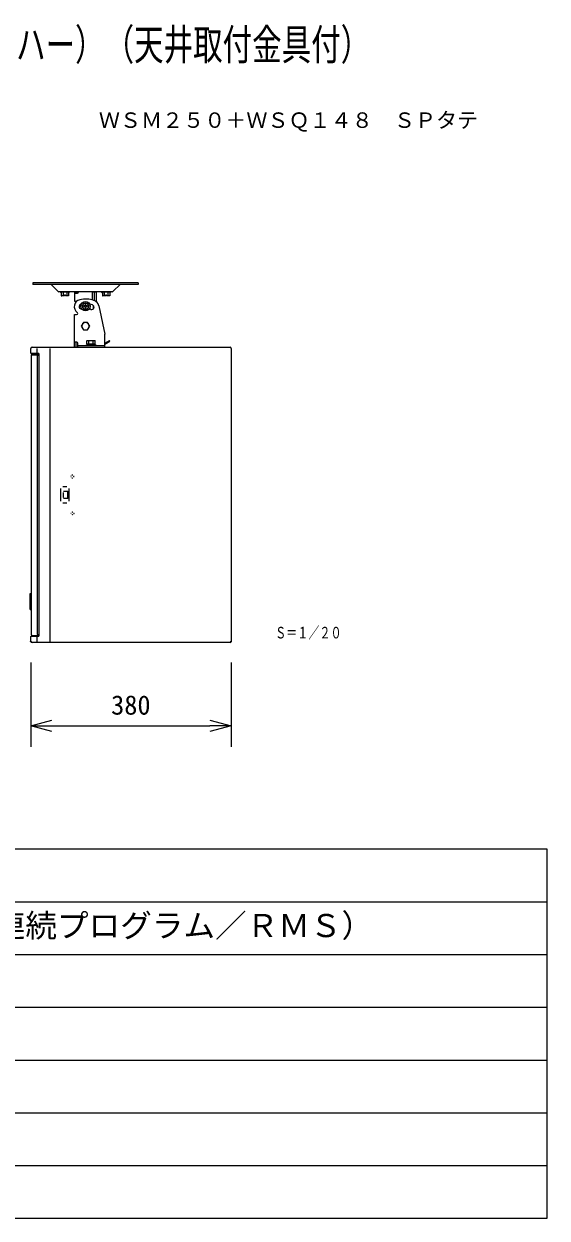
# Model space of a CAD drawing. Units: millimetres, scale not verified. Extents: x -62 to 63, y -57 to 57.
# Drawn here: x 12.9 to 62.5, y -56.5 to 56.8 of the extents above; entities that cross this region are included whole.
import ezdxf
from ezdxf.enums import TextEntityAlignment as Align

# ---------------------------------------------------------------- set-up
doc = ezdxf.new("R2010")
doc.units = ezdxf.units.MM
doc.header["$LTSCALE"] = 0.125
doc.header["$PDMODE"] = 32
doc.header["$PDSIZE"] = 0.0625
for name, color, linetype, lineweight in [('0-0_0', 7, 'Continuous', 25), ('0-1_WAKU', 1, 'Continuous', 18), ('0-4_GAIKEI', 1, 'Continuous', 18), ('0-5_SUNPO', 7, 'Continuous', 25)]:
    doc.layers.add(name, color=color, linetype=linetype, lineweight=lineweight)
for name, color, linetype in [('0-2_MOJI1', 7, 'Continuous'), ('0-3_TOUROKU', 7, 'Continuous'), ('0-6_DEFPOINTS', 7, 'Continuous')]:
    doc.layers.add(name, color=color, linetype=linetype)
doc.styles.add('ＭＳ ゴシック', font='')
doc.styles.get('ＭＳ ゴシック').set_extended_font_data('MS Gothic')

# ---------------------------------------------------------------- blocks, each defined once
blk = doc.blocks.new('_OPEN30')
at = {"layer": '0-0_0'}
blk.add_line((0, 0), (-1, 0), dxfattribs=at)
blk.add_lwpolyline([(-1, 0.26795), (0, 0), (-1, -0.26795)], dxfattribs=at)
blk = doc.blocks.new('D7')
at = {"layer": '0-5_SUNPO'}
for p, q in [((11.8415, 3.2093), (11.8415, -4.7907)), ((30.8415, 3.2093), (30.8415, -4.7907)), ((13.8415, -2.7907), (28.8415, -2.7907))]:
    blk.add_line(p, q, dxfattribs=at)
at = {"layer": '0-6_DEFPOINTS'}
for p in [(11.8415, 5.2093), (30.8415, 5.2093), (30.8415, -2.7907)]:
    blk.add_point(p, dxfattribs=at)
at = {"layer": '0-5_SUNPO', "xscale": 2, "yscale": 2, "rotation": 180}
blk.add_blockref('_OPEN30', (11.8415, -2.7907), dxfattribs=at)
at = {"layer": '0-5_SUNPO', "xscale": 2, "yscale": 2}
blk.add_blockref('_OPEN30', (30.8415, -2.7907), dxfattribs=at)
at = {"layer": '0-5_SUNPO', "style": 'ＭＳ ゴシック'}
blk.add_text('380', height=1.833, dxfattribs=at).set_placement((19.4665, -2.2907), align=Align.BOTTOM_LEFT)

msp = doc.modelspace()

# ---------------------------------------------------------------- linework, layer by layer
at = {"layer": '0-1_WAKU', "color": 4}
for p, q in [((62.5142, -21.5011), (-62.4858, -21.5011)), ((62.5142, -56.5011), (62.5142, -21.5011)), ((-62.4858, -56.5011), (62.5142, -56.5011))]:
    msp.add_line(p, q, dxfattribs=at)
at = {"layer": '0-1_WAKU'}
for p, q in [((-62.4858, -26.5011), (62.5142, -26.5011)), ((-62.4858, -31.5011), (62.5142, -31.5011)), ((-62.4858, -36.5011), (62.5142, -36.5011)), ((-62.4858, -41.5011), (62.5142, -41.5011)), ((-62.4858, -46.5011), (62.5142, -46.5011)), ((-62.4858, -51.5011), (62.5142, -51.5011))]:
    msp.add_line(p, q, dxfattribs=at)
at = {"layer": '0-4_GAIKEI', "color": 7}
for p, q in [((23.7151, 32.2468), (13.7151, 32.2468)), ((13.7151, 32.2468), (13.7151, 32.0868)), ((23.7151, 32.0868), (13.7151, 32.0868)), ((16.0832, 31.4437), (15.4401, 32.0868)), ((21.347, 31.4437), (21.9869, 32.0836)), ((23.7151, 32.2468), (23.7151, 32.0868)), ((21.2338, 31.3968), (16.1964, 31.3968)), ((17.6901, 30.4668), (17.6901, 31.3568)), ((17.695, 31.2668), (17.9401, 31.2668)), ((18.0401, 31.3668), (18.0401, 31.3968)), ((19.3901, 30.6008), (19.3901, 31.3968)), ((19.7401, 31.3968), (19.7401, 30.4399)), ((17.8585, 30.4668), (17.6901, 30.4668)), ((19.9671, 30.0627), (20.5401, 27.3668)), ((17.6801, 29.2168), (17.8551, 29.2168)), ((17.6801, 26.1168), (17.6801, 29.2168)), ((20.5401, 26.1168), (20.5401, 27.3668)), ((13.6401, 26.1168), (32.4401, 26.1168)), ((17.8901, 26.6168), (17.6801, 26.6168)), ((17.9901, 26.1168), (17.9901, 26.5168)), ((17.9901, 26.2768), (20.5401, 26.2768)), ((13.5401, 25.5668), (13.5401, 26.0168)), ((13.5901, -1.1732), (13.5901, 25.4068)), ((32.5401, 26.0168), (32.5401, -1.7832)), ((13.5401, -1.7832), (13.5401, -1.3332)), ((32.4401, -1.8832), (13.6401, -1.8832))]:
    msp.add_line(p, q, dxfattribs=at)
at = {"layer": '0-4_GAIKEI'}
for p, q in [((16.3276, 31.3968), (16.3276, 31.3468)), ((17.2026, 31.3468), (16.3276, 31.3468)), ((16.4187, 31.015), (16.4687, 30.9968)), ((16.7301, 30.9968), (16.4687, 30.9968)), ((16.5919, 31.274), (16.5919, 31.015)), ((16.7301, 31.0868), (16.8001, 31.0868)), ((16.7301, 30.9968), (16.7301, 31.0868)), ((16.8001, 30.9968), (16.8001, 31.0868)), ((17.0615, 30.9968), (16.8001, 30.9968)), ((16.9383, 31.274), (16.9383, 31.015)), ((17.1115, 31.015), (17.0615, 30.9968)), ((17.2026, 31.3468), (17.1115, 31.274)), ((17.1115, 31.274), (17.1115, 31.015)), ((17.2026, 31.3968), (17.2026, 31.3468)), ((17.6899, 31.3668), (17.85, 31.3668)), ((17.6914, 31.3768), (17.6914, 31.3968)), ((17.6914, 31.3768), (17.9989, 31.3768)), ((17.8501, 31.3568), (17.8501, 31.2668)), ((17.9989, 31.3768), (17.9989, 31.3968)), ((19.4314, 31.3768), (19.4314, 31.3968)), ((19.4314, 31.3768), (19.7389, 31.3768)), ((19.5801, 30.5394), (19.5801, 31.3768)), ((19.7389, 31.3768), (19.7389, 31.3968)), ((20.2276, 31.3968), (20.2276, 31.3468)), ((21.1026, 31.3468), (20.2276, 31.3468)), ((20.2276, 31.3468), (20.3187, 31.274)), ((20.3187, 31.274), (20.3187, 31.015)), ((20.3187, 31.015), (20.3687, 30.9968)), ((20.6301, 30.9968), (20.3687, 30.9968)), ((20.4919, 31.274), (20.4919, 31.015)), ((20.6301, 31.0868), (20.7001, 31.0868)), ((20.6301, 30.9968), (20.6301, 31.0868)), ((20.7001, 30.9968), (20.7001, 31.0868)), ((20.9615, 30.9968), (20.7001, 30.9968)), ((20.8383, 31.274), (20.8383, 31.015)), ((21.0115, 31.015), (20.9615, 30.9968)), ((21.1026, 31.3468), (21.0115, 31.274)), ((21.0115, 31.274), (21.0115, 31.015)), ((21.1026, 31.3968), (21.1026, 31.3468)), ((18.5419, 30.3168), (18.3687, 30.0168)), ((18.3687, 30.0168), (18.5419, 29.7168)), ((18.5419, 30.3168), (18.8883, 30.3168)), ((18.5419, 29.7168), (18.8883, 29.7168)), ((18.5526, 30.0518), (18.5526, 29.9818)), ((18.6801, 30.0518), (18.5526, 30.0518)), ((18.5526, 29.9818), (18.6801, 29.9818)), ((18.6801, 30.3168), (18.6801, 30.0518)), ((18.6801, 29.9818), (18.6801, 29.7168)), ((18.7501, 30.0518), (18.7501, 30.3168)), ((18.8776, 30.0518), (18.7501, 30.0518)), ((18.7501, 29.7168), (18.7501, 29.9818)), ((18.7501, 29.9818), (18.8776, 29.9818)), ((18.8776, 29.9818), (18.8776, 30.0518)), ((19.0615, 30.0168), (18.8883, 30.3168)), ((18.8883, 29.7168), (19.0615, 30.0168)), ((19.4801, 29.7868), (19.4801, 30.0609)), ((19.7047, 30.4668), (19.7401, 30.4668)), ((18.513, 28.4668), (18.311, 28.1168)), ((18.9172, 28.4668), (18.513, 28.4668)), ((19.1193, 28.1168), (18.9172, 28.4668)), ((18.311, 28.1168), (18.513, 27.7668)), ((18.513, 27.7668), (18.9172, 27.7668)), ((18.9172, 27.7668), (19.1193, 28.1168)), ((17.8401, 26.1168), (17.8401, 26.6168)), ((18.7901, 26.3568), (18.7901, 26.2768)), ((18.7902, 26.3568), (19.69, 26.3568)), ((18.836, 26.7386), (18.886, 26.7568)), ((18.836, 26.4568), (18.836, 26.7386)), ((18.836, 26.4568), (19.6443, 26.4568)), ((18.8776, 26.4568), (18.8776, 26.3568)), ((18.886, 26.7568), (19.5942, 26.7568)), ((19.038, 26.4568), (19.038, 26.7386)), ((19.4422, 26.4568), (19.4422, 26.7386)), ((19.6443, 26.7386), (19.5943, 26.7568)), ((19.6026, 26.4568), (19.6026, 26.3568)), ((19.6443, 26.4568), (19.6443, 26.7386)), ((19.6901, 26.3568), (19.6901, 26.2768)), ((20.5401, 26.521), (20.986, 26.7784)), ((20.5401, 26.4055), (21.036, 26.6918)), ((21.036, 26.6918), (20.986, 26.7784)), ((14.2832, 25.5168), (13.5901, 25.5168)), ((13.5901, 25.4068), (14.1697, 25.4068)), ((13.6501, 25.4668), (14.2816, 25.4668)), ((14.1061, 26.0168), (14.1061, 25.5668)), ((14.1145, 25.3668), (14.2816, 25.3668)), ((14.1155, 25.3668), (14.1155, -1.1332)), ((14.1697, 25.4068), (14.2816, 25.4068)), ((14.2816, 25.5188), (14.2816, -1.2851)), ((15.321, 26.0168), (15.321, -1.7832)), ((17.3553, 13.8868), (17.3196, 13.8868)), ((17.3196, 13.8468), (17.3553, 13.8468)), ((17.4908, 14.0218), (17.4517, 14.0218)), ((17.4517, 13.7118), (17.4908, 13.7118)), ((17.4611, 13.9868), (17.4611, 14.0218)), ((17.4611, 13.9868), (17.4922, 13.9868)), ((17.4611, 13.7118), (17.4611, 13.7468)), ((17.4611, 13.7468), (17.4922, 13.7468)), ((17.5589, 13.8868), (17.6229, 13.8868)), ((17.5589, 13.8468), (17.6229, 13.8468)), ((17.5931, 13.8468), (17.5931, 13.8868)), ((16.3572, 11.5168), (16.3572, 12.7168)), ((16.5528, 12.9168), (16.9441, 12.9168)), ((17.1397, 12.7168), (17.1397, 11.5168)), ((16.5918, 12.3543), (16.5918, 11.8793)), ((16.6341, 12.4543), (17.0267, 12.4543)), ((17.0267, 11.7793), (16.6341, 11.7793)), ((17.0267, 11.7793), (17.0267, 12.4543)), ((16.9441, 11.3168), (16.5528, 11.3168)), ((17.3196, 10.3868), (17.3553, 10.3868)), ((17.3553, 10.3468), (17.3196, 10.3468)), ((17.4517, 10.5218), (17.4908, 10.5218)), ((17.4908, 10.2118), (17.4517, 10.2118)), ((17.4611, 10.5218), (17.4611, 10.4868)), ((17.4611, 10.4868), (17.4922, 10.4868)), ((17.4611, 10.2468), (17.4922, 10.2468)), ((17.4611, 10.2468), (17.4611, 10.2118)), ((17.5589, 10.3868), (17.6229, 10.3868)), ((17.5589, 10.3468), (17.6229, 10.3468)), ((17.5931, 10.3868), (17.5931, 10.3468)), ((13.5901, -1.2832), (14.2832, -1.2832)), ((13.6501, -1.2332), (14.2816, -1.2332)), ((14.1061, -1.3332), (14.1061, -1.7832)), ((14.1145, -1.1332), (14.2816, -1.1332)), ((14.1697, -1.1732), (14.2816, -1.1732))]:
    msp.add_line(p, q, dxfattribs=at)
at = {"layer": '0-4_GAIKEI', "color": 7, "lineweight": 25}
msp.add_line((13.472, 1.2418), (13.5901, 1.2418), dxfattribs=at)
at = {"layer": '0-4_GAIKEI'}
msp.add_lwpolyline([(16.3276, 31.3468), (16.4187, 31.274), (16.4187, 31.015)], dxfattribs=at)
at = {"layer": '0-4_GAIKEI', "color": 7, "lineweight": 25}
msp.add_lwpolyline([(13.472, 1.2418), (13.472, 2.7532), (13.5901, 2.7532)], dxfattribs=at)
at = {"layer": '0-4_GAIKEI'}
msp.add_circle((18.7151, 30.0168), 0.4375, dxfattribs=at)
at = {"layer": '0-4_GAIKEI', "color": 7}
for centre, radius, start, end in [((16.1964, 31.5568), 0.16, 225, 270), ((18.3201, 29.9753), 0.675, 102, 234.46433), ((17.4901, 31.3568), 0.2, 0, 11.54631), ((17.9401, 31.3668), 0.1, 270, 0), ((18.7151, 28.1168), 2.575, 71.85415, 102), ((21.2338, 31.5568), 0.16, 270, 315), ((18.3201, 29.9753), 0.225, 102, 282), ((18.7151, 28.1168), 2.125, 100.7145, 102), ((18.7151, 28.1168), 1.675, 72, 77.92702), ((18.7151, 28.1168), 2.125, 72, 79.2855), ((19.3022, 29.9238), 0.225, 252, 72), ((19.3068, 29.9223), 0.675, 12, 71.85415), ((17.8551, 29.3418), 0.125, 270, 355.98082), ((17.8551, 29.3243), 0.125, 4.01918, 54.46433), ((13.6401, 26.0168), 0.1, 90, 180), ((17.8901, 26.5168), 0.1, 0, 90), ((32.4401, 26.0168), 0.1, 0, 90), ((13.5901, 25.5668), 0.05, 180, 270), ((13.6501, 25.4068), 0.06, 90, 180), ((13.5901, -1.3332), 0.05, 90, 180), ((13.6401, -1.7832), 0.1, 180, 270), ((13.6501, -1.1732), 0.06, 180, 270), ((32.4401, -1.7832), 0.1, 270, 0)]:
    msp.add_arc(centre, radius, start, end, dxfattribs=at)
at = {"layer": '0-4_GAIKEI'}
for centre, radius, start, end in [((17.4901, 31.3568), 0.36, 0, 3.19658), ((18.7151, 30.0168), 0.2964, 96.78128, 263.21872), ((18.7151, 30.0168), 0.2964, 276.78128, 83.21872), ((18.7151, 28.1168), 0.3542, 98.77493, 141.22507), ((18.7151, 28.1168), 0.3542, 38.77493, 81.22507), ((18.7151, 28.1168), 0.3542, 158.77493, 201.22507), ((18.7151, 28.1168), 0.3542, 218.77493, 261.22507), ((18.7151, 28.1168), 0.3542, 278.77493, 321.22507), ((18.7151, 28.1168), 0.3542, 338.77493, 21.22507)]:
    msp.add_arc(centre, radius, start, end, dxfattribs=at)

# ---------------------------------------------------------------- block references
at = {"layer": '0-5_SUNPO'}
msp.add_blockref('D7', (1.6791, -6.9927), dxfattribs=at)

# ---------------------------------------------------------------- texts
at = {"layer": '0-2_MOJI1', "style": 'ＭＳ ゴシック', "width": 0.7}
msp.add_text('３０ｃｍ\u3000コーン形スピーカー（ウーハー）（天井取付金具付）', height=2.933, dxfattribs=at).set_placement((-35.4858, 52.4989), align=Align.BOTTOM_LEFT)
at = {"layer": '0-2_MOJI1', "style": 'ＭＳ ゴシック'}
msp.add_text('４００Ｗ／２００Ｗ（連続プログラム／ＲＭＳ）', height=2.199, dxfattribs=at).set_placement((-19.9858, -30.5011), align=Align.BOTTOM_LEFT)
at = {"layer": '0-3_TOUROKU', "style": 'ＭＳ ゴシック'}
msp.add_text('ＷＳＭ２５０＋ＷＳＱ１４８\u3000ＳＰタテ', height=1.466, dxfattribs=at).set_placement((19.9808, 46.4989), align=Align.BOTTOM_LEFT)
at = {"layer": '0-3_TOUROKU', "style": 'ＭＳ ゴシック', "width": 0.7}
msp.add_text('Ｓ＝１／２０', height=1.1, dxfattribs=at).set_placement((36.7091, -1.8344), align=Align.BOTTOM_LEFT)

doc.saveas('drawing.dxf')
